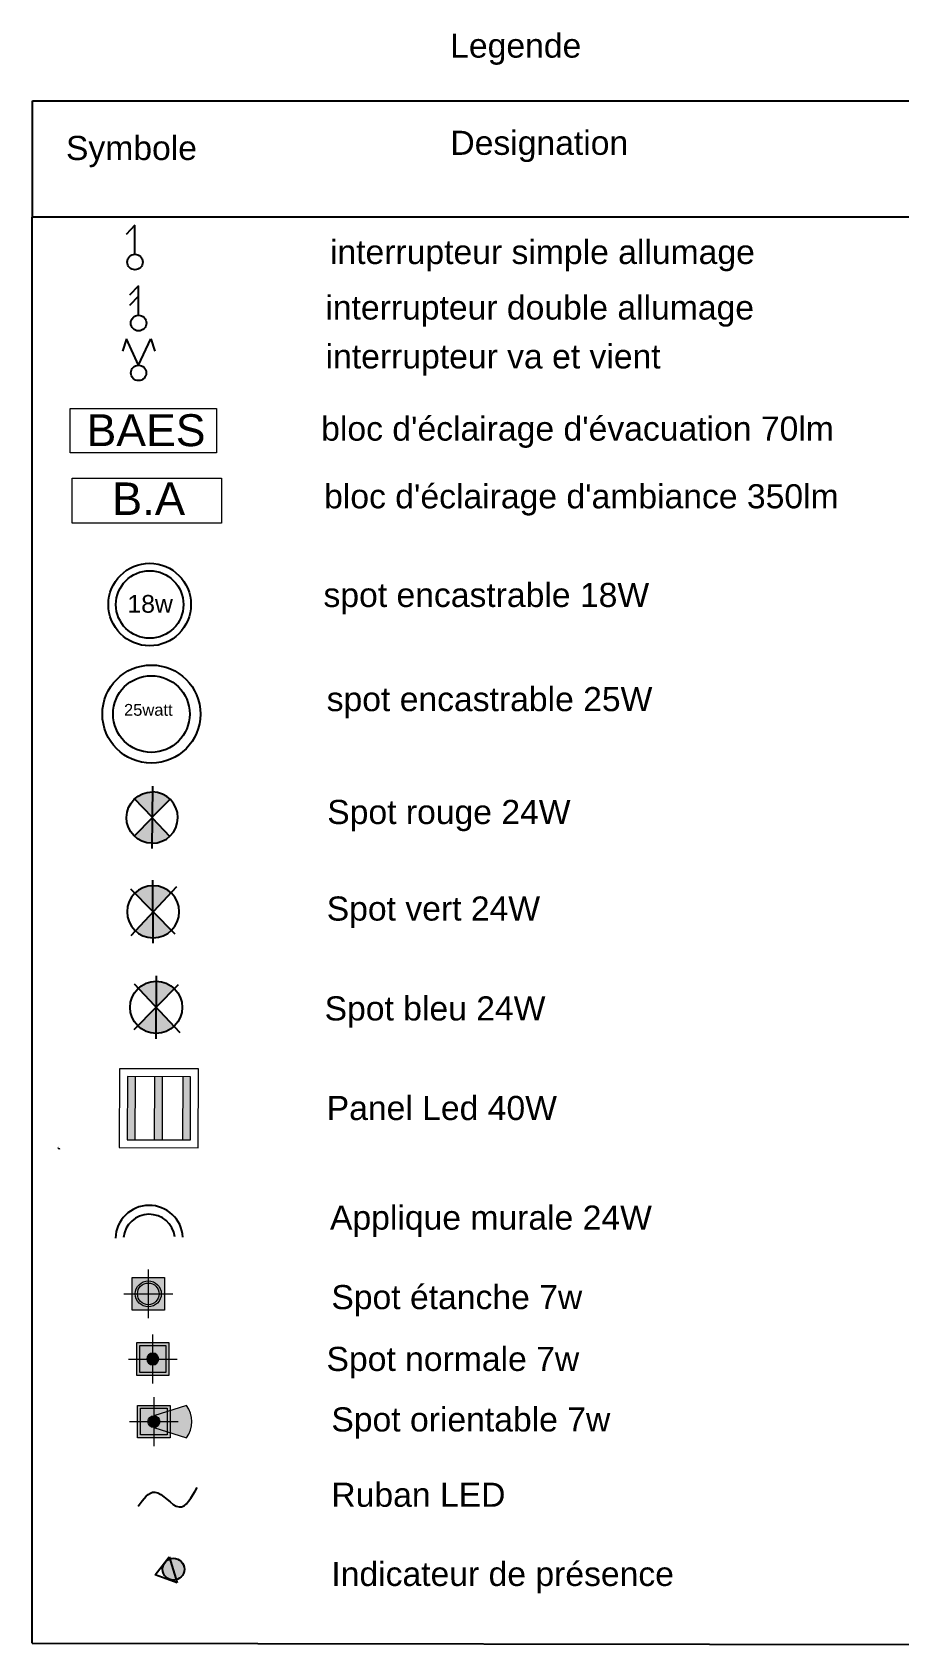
# Model space of a CAD drawing. Header units: millimetres. Extents: x 31778 to 54642, y 18502 to 28743.
# Drawn here: x 35652 to 37809, y 24730 to 28743 of the extents above; entities that cross this region are included whole.
import ezdxf

# ---------------------------------------------------------------- set-up
doc = ezdxf.new("R2010")
doc.units = ezdxf.units.MM
doc.layers.add('A-TECH-ELEC-VU', color=1, linetype='Continuous', lineweight=9, true_color=0xff0000)
doc.layers.add('aménagement 2', color=250, linetype='Continuous', lineweight=9, true_color=0x333333)
for name, color, linetype in [('BS', 1, 'Continuous'), ('CIRCUITS ECLAIRAGE', 1, 'Continuous'), ('ECLAIRAGE', 6, 'Continuous'), ('eclairage vision', 1, 'Continuous'), ('ELEC', 7, 'Continuous'), ('ELECTRICITE', 6, 'Continuous'), ('MUR BAS', 7, 'Continuous'), ('SCHUNT-ECL', 20, 'Continuous')]:
    doc.layers.add(name, color=color, linetype=linetype)
doc.layers.add('rev sol_No_stylo__7', color=5, linetype='Continuous', lineweight=35)
doc.styles.get("Standard").update_dxf_attribs({"font": 'arial.ttf'})
doc.styles.add('STD', font='arial.ttf')

# ---------------------------------------------------------------- blocks, each defined once
blk = doc.blocks.new('interrupteur simple allumage')
at = {"color": 3}
for p, q in [((0, -27473), (-13941, -42319)), ((0, -73626), (0, -27473))]:
    blk.add_line(p, q, dxfattribs=at)
blk.add_circle((0, -85871), 12245, dxfattribs=at)
blk = doc.blocks.new('interrupteur double allumage')
at = {"color": 3}
for p, q in [((0, -22224), (-14057, -37194)), ((0, -68763), (0, -22224)), ((0, -38373), (-14057, -53343))]:
    blk.add_line(p, q, dxfattribs=at)
blk.add_circle((0, -81109), 12347, dxfattribs=at)
blk = doc.blocks.new('interrupteur va et vient')
at = {"color": 3}
for p, q in [((-54224, 161), (-63058, -26710)), ((-27133, -57936), (-54224, 161)), ((-27143, -57938), (-52, 159)), ((-52, 159), (8782, -26712))]:
    blk.add_line(p, q, dxfattribs=at)
blk.add_circle((-27143, -74945), 17007, dxfattribs=at)
blk = doc.blocks.new('BS')
at = {"layer": 'BS', "color": 5, "lineweight": 20}
blk.add_lwpolyline([(-0.073, 0.734), (0.373, 0.734), (0.373, -0.74), (-0.073, -0.74)], close=True, dxfattribs=at)
at = {"layer": 'BS', "insert": (-0.014, -0.574), "char_height": 0.3211, "width": 1.19868, "attachment_point": 1, "rotation": 90, "style": 'STD'}
blk.add_mtext('BAES', dxfattribs=at)
blk = doc.blocks.new("bloc d'ambiance")
at = {"layer": 'BS', "color": 5, "lineweight": 20}
blk.add_lwpolyline([(22.11, 6.69), (22.11, -6.69), (-22.11, -6.69), (-22.11, 6.69)], close=True, dxfattribs=at)
at = {"layer": 'BS', "insert": (-10.37, 5.39), "char_height": 9.632, "width": 35.9603, "attachment_point": 1, "style": 'STD'}
blk.add_mtext('B.A', dxfattribs=at)
blk = doc.blocks.new('18w')
at = {"layer": 'MUR BAS', "color": 1}
for radius in [46.6, 38.1]:
    blk.add_circle((54837.7, -12071.2), radius, dxfattribs=at)
at = {"layer": 'MUR BAS', "color": 1, "insert": (54812.6, -12060.4), "char_height": 20, "attachment_point": 1}
blk.add_mtext_dynamic_manual_height_columns('18w', width=53.485, gutter_width=100, heights=[0], dxfattribs=at)
blk = doc.blocks.new('25w')
at = {"layer": 'MUR BAS', "color": 5}
for radius in [83, 64.9]:
    blk.add_circle((55048.1, -12065.9), radius, dxfattribs=at)
at = {"layer": 'MUR BAS', "color": 5, "insert": (55001.8, -12048.8), "char_height": 20, "attachment_point": 1}
blk.add_mtext_dynamic_manual_height_columns('25watt', width=88.002, gutter_width=100, heights=[0], dxfattribs=at)
blk = doc.blocks.new('369')
at = {"layer": 'SCHUNT-ECL', "lineweight": 30}
h = blk.add_hatch(color=1, dxfattribs=at)
h.paths.add_polyline_path([(0.006, 0), (0.209, 0, 0.193149), (0.152, 0.142)])
h.paths.add_polyline_path([(-0.145, 0.142, 0.193149), (-0.202, 0), (0, 0)])
at = {"layer": 'ELEC', "color": 6}
for p, q in [((0, 0), (-0.145, 0.142)), ((0.006, 0), (0.152, 0.142))]:
    blk.add_line(p, q, dxfattribs=at)
at = {"layer": 'ELEC', "color": 1}
blk.add_line((-0.249, 0), (0.249, 0), dxfattribs=at)
blk.add_arc((0.003, 0), 0.205, 0, 180, dxfattribs=at)
blk = doc.blocks.new('24')
at = {"layer": 'ELECTRICITE', "color": 3, "linetype": 'Continuous', "rotation": 90.48073587231417}
blk.add_blockref('369', (732.617, -935.947), dxfattribs=at)
at = {"layer": 'ELECTRICITE', "color": 3, "linetype": 'Continuous', "xscale": -1, "rotation": 270.480735872368}
blk.add_blockref('369', (732.617, -935.947), dxfattribs=at)
blk = doc.blocks.new('etanche')
at = {"layer": 'eclairage vision'}
h = blk.add_hatch(color=3, dxfattribs=at)
h.paths.add_polyline_path([(54736.24, -12067.75), (54736.18, -12078.49), (54736.23, -12078.55), (54743.78, -12070.88, 0.196209)])
h.paths.add_polyline_path([(54736.24, -12067.75, 0.190517), (54728.83, -12070.63), (54736.18, -12078.49)])
h.paths.add_polyline_path([(54736.12, -12089.37, 0.192665), (54743.59, -12086.43), (54736.23, -12078.55), (54736.18, -12078.61)])
h.paths.add_polyline_path([(54736.18, -12078.61), (54728.62, -12086.29, 0.194568), (54736.12, -12089.37)])
at = {"layer": 'eclairage vision', "color": 3}
for p, q in [((54736.25, -12065.52), (54736.11, -12091.6)), ((54745.37, -12069.26), (54726.99, -12087.95)), ((54727.08, -12068.76), (54746.01, -12089.01))]:
    blk.add_line(p, q, dxfattribs=at)
blk.add_circle((54736.18, -12078.56), 10.81, dxfattribs=at)
blk = doc.blocks.new('variateur')
at = {"layer": 'eclairage vision'}
h = blk.add_hatch(color=5, dxfattribs=at)
h.paths.add_polyline_path([(54656.2, -12067.69), (54656.14, -12078.44), (54656.19, -12078.49), (54663.75, -12070.82, 0.196209)])
h.paths.add_polyline_path([(54656.2, -12067.69, 0.190517), (54648.79, -12070.57), (54656.14, -12078.44)])
h.paths.add_polyline_path([(54656.08, -12089.31, 0.192665), (54663.56, -12086.37), (54656.19, -12078.49), (54656.14, -12078.55)])
h.paths.add_polyline_path([(54656.14, -12078.55), (54648.58, -12086.23, 0.194568), (54656.08, -12089.31)])
at = {"layer": 'eclairage vision', "color": 5}
for p, q in [((54656.21, -12065.47), (54656.07, -12091.54)), ((54665.34, -12069.2), (54646.95, -12087.89)), ((54647.04, -12068.71), (54665.97, -12088.95))]:
    blk.add_line(p, q, dxfattribs=at)
blk.add_circle((54656.14, -12078.5), 10.81, dxfattribs=at)
blk = doc.blocks.new('12')
at = {"layer": 'ECLAIRAGE', "lineweight": 0, "ltscale": 0.5}
h = blk.add_hatch(color=1, dxfattribs=at)
h.set_gradient(color1=(255, 0, 0), one_color=1, tint=1)
h.paths.add_polyline_path([(-0.24, 0.215), (-0.24, 0.156), (0.24, 0.156), (0.24, 0.215)])
h.paths.add_polyline_path([(0.24, -0.059), (0.24, 0), (-0.24, 0), (-0.24, -0.059)])
h.paths.add_polyline_path([(-0.24, -0.206), (-0.24, -0.265), (0.24, -0.265), (0.24, -0.206)])
at = {"layer": 'ECLAIRAGE', "color": 1, "lineweight": 0, "ltscale": 0.5}
for p, q in [((-0.24, 0.156), (0.24, 0.156)), ((-0.24, 0), (0.24, 0)), ((-0.24, -0.059), (0.24, -0.059)), ((-0.24, -0.206), (0.24, -0.206))]:
    blk.add_line(p, q, dxfattribs=at)
for points in [[(-0.3, -0.325), (0.3, -0.325), (0.3, 0.275), (-0.3, 0.275)], [(-0.24, -0.265), (0.24, -0.265), (0.24, 0.215), (-0.24, 0.215)]]:
    blk.add_lwpolyline(points, close=True, dxfattribs=at)
blk = doc.blocks.new('SPOT-ETANCHE')
at = {"true_color": 0xffffff}
h = blk.add_hatch(color=7, dxfattribs=at)
h.dxf.hatch_style = 1
h.paths.add_polyline_path([(-0.075, 0.075), (0.075, 0.075), (0.075, -0.075), (-0.075, -0.075)])
h = blk.add_hatch(color=256)
h.dxf.hatch_style = 1
edge = h.paths.add_edge_path()
edge.add_arc((0, 0), 0.05, 0, 360)
blk.add_lwpolyline([(-0.075, 0.075), (0.075, 0.075), (0.075, -0.075), (-0.075, -0.075)], close=True)
for points in [[(0, 0.1125), (0, -0.1125)], [(-0.1125, 0), (0.1125, 0)]]:
    blk.add_lwpolyline(points)
for radius in [0.06, 0.05]:
    blk.add_circle((0, 0), radius)
blk = doc.blocks.new('SPOT-NORMAL')
at = {"true_color": 0xffffff}
h = blk.add_hatch(color=7, dxfattribs=at)
h.dxf.hatch_style = 1
h.paths.add_polyline_path([(-0.075, 0.075), (0.075, 0.075), (0.075, -0.075), (-0.075, -0.075)])
h = blk.add_hatch(color=256)
h.dxf.hatch_style = 1
edge = h.paths.add_edge_path()
edge.add_arc((0, 0), 0.0273, 0, 360)
at = {"flags": 128}
for points in [[(-0.075, 0.075), (0.075, 0.075), (0.075, -0.075), (-0.075, -0.075)], [(-0.0614, 0.0614), (0.0614, 0.0614), (0.0614, -0.0614), (-0.0614, -0.0614)]]:
    blk.add_lwpolyline(points, close=True, dxfattribs=at)
for points in [[(0, 0.1125), (0, -0.1125)], [(-0.1125, 0), (0.1125, 0)]]:
    blk.add_lwpolyline(points)
blk.add_circle((0, 0), 0.0273)
blk = doc.blocks.new('SPOT-ORIENTABLE')
at = {"true_color": 0xffffff}
h = blk.add_hatch(color=7, dxfattribs=at)
h.dxf.hatch_style = 1
h.paths.add_polyline_path([(-0.075, 0.075), (0.075, 0.075), (0.075, -0.075), (-0.075, -0.075)])
h = blk.add_hatch(color=7, dxfattribs=at)
h.dxf.hatch_style = 1
edge = h.paths.add_edge_path()
edge.add_line((0.15, 0.075), (0, 0.0273))
edge.add_line((0, 0.0273), (0, -0.0273))
edge.add_line((0, -0.0273), (0.15, -0.075))
edge.add_arc((0.05, 0), 0.125, 323.1301, 396.8699)
h = blk.add_hatch(color=256)
h.dxf.hatch_style = 1
edge = h.paths.add_edge_path()
edge.add_arc((0, 0), 0.0273, 0, 360)
at = {"flags": 128}
for points in [[(-0.075, 0.075), (0.075, 0.075), (0.075, -0.075), (-0.075, -0.075)], [(-0.0614, 0.0614), (0.0614, 0.0614), (0.0614, -0.0614), (-0.0614, -0.0614)]]:
    blk.add_lwpolyline(points, close=True, dxfattribs=at)
for points in [[(0, 0.1125), (0, -0.1125)], [(-0.1125, 0), (0.1125, 0)]]:
    blk.add_lwpolyline(points)
blk.add_lwpolyline([(0.15, 0.075), (0, 0.0273), (0, -0.0273), (0.15, -0.075, 0.333333)], format="xyb", close=True, dxfattribs=at)
blk.add_circle((0, 0), 0.0273)
blk = doc.blocks.new('A$C05632335')
at = {"layer": 'CIRCUITS ECLAIRAGE'}
h = blk.add_hatch(color=3, dxfattribs=at)
h.dxf.hatch_style = 1
edge = h.paths.add_edge_path()
edge.add_arc((10.8, 15.7), 9.07, 0, 360)
at = {"layer": 'CIRCUITS ECLAIRAGE', "color": 3}
for p, q in [((0, 15.3), (22.6, 15.3)), ((10.8, 0), (0, 15.3)), ((22.6, 15.3), (10.8, 0))]:
    blk.add_line(p, q, dxfattribs=at)
blk.add_circle((10.8, 15.7), 9.07, dxfattribs=at)

msp = doc.modelspace()

# ---------------------------------------------------------------- linework, layer by layer
msp.add_line((35652.46, 24733.632), (35652.46, 28282.217))
at = {"color": 0}
msp.add_line((35652.46, 24733.632), (38208.833, 24729.556), dxfattribs=at)
at = {"color": 7}
msp.add_lwpolyline([(35652.897, 28571.917), (38209.759, 28571.917), (38209.759, 28282.217), (35652.897, 28282.217)], close=True, dxfattribs=at)
at = {"layer": 'aménagement 2'}
for p, q in [((35716.334, 25966.081, -51184.344), (35716.42, 25966.51, -51184.344)), ((35716.989, 25965.993, -51184.353), (35716.485, 25965.438, -51184.353)), ((35716.903, 25965.565, -51184.353), (35716.485, 25965.438, -51184.353)), ((35716.619, 25965.823, -51184.349), (35716.704, 25966.252, -51184.349)), ((35717.273, 25965.735, -51184.358), (35716.77, 25965.18, -51184.358)), ((35716.903, 25965.565, -51184.353), (35716.989, 25965.993, -51184.353)), ((35717.558, 25965.477, -51184.362), (35717.054, 25964.922, -51184.362)), ((35717.188, 25965.307, -51184.358), (35717.273, 25965.735, -51184.358)), ((35717.472, 25965.049, -51184.362), (35717.558, 25965.477, -51184.362)), ((35717.188, 25965.307, -51184.358), (35716.77, 25965.18, -51184.358)), ((35717.472, 25965.049, -51184.362), (35717.054, 25964.922, -51184.362)), ((35717.843, 25965.219, -51184.367), (35717.339, 25964.664, -51184.367)), ((35717.757, 25964.791, -51184.367), (35717.339, 25964.664, -51184.367)), ((35718.127, 25964.961, -51184.371), (35717.623, 25964.405, -51184.371)), ((35718.042, 25964.532, -51184.371), (35717.623, 25964.405, -51184.371)), ((35717.757, 25964.791, -51184.367), (35717.843, 25965.219, -51184.367)), ((35718.412, 25964.703, -51184.376), (35717.908, 25964.147, -51184.376)), ((35718.326, 25964.274, -51184.376), (35717.908, 25964.147, -51184.376)), ((35718.042, 25964.532, -51184.371), (35718.127, 25964.961, -51184.371)), ((35718.696, 25964.445, -51184.38), (35718.193, 25963.889, -51184.38)), ((35718.611, 25964.016, -51184.38), (35718.193, 25963.889, -51184.38)), ((35718.326, 25964.274, -51184.376), (35718.412, 25964.703, -51184.376)), ((35718.611, 25964.016, -51184.38), (35718.696, 25964.445, -51184.38)), ((35720.908, 25963.939, -51184.392), (35718.936, 25964.228, -51184.387)), ((35719.072, 25964.208, -51184.388), (35718.963, 25963.466, -51184.388)), ((35718.963, 25963.466, -51184.388), (35719.235, 25963.837, -51184.388)), ((35719.235, 25963.837, -51184.388), (35719.072, 25964.208, -51184.388)), ((35719.507, 25964.144, -51184.389), (35719.398, 25963.402, -51184.389)), ((35719.398, 25963.402, -51184.389), (35719.67, 25963.773, -51184.389)), ((35719.67, 25963.773, -51184.389), (35719.507, 25964.144, -51184.389)), ((35720.067, 25964.062, -51184.39), (35719.958, 25963.32, -51184.39)), ((35719.958, 25963.32, -51184.39), (35720.23, 25963.691, -51184.39)), ((35720.23, 25963.691, -51184.39), (35720.067, 25964.062, -51184.39))]:
    msp.add_line(p, q, dxfattribs=at)
at = {"layer": 'CIRCUITS ECLAIRAGE', "color": 1}
msp.add_spline([(35916.12, 25074.377), (35957.223, 25109.563), (36017.9, 25072.422), (36062.918, 25121.292)], degree=3, dxfattribs=at)
at = {"layer": 'eclairage vision', "color": 3}
for centre, radius, start, end in [((35943.453, 25739.031), 84.04, 3.1055, 178.402285), ((35943.488, 25736.333), 64.53, 7.780131, 173.727654)]:
    msp.add_arc(centre, radius, start, end, dxfattribs=at)
at = {"layer": 'rev sol_No_stylo__7', "linetype": 'Continuous', "extrusion": (2.2197e-16, -0.017452, 0.999848)}
msp.add_line((35716.672, 25968.72, -51184.296), (35717.208, 25968.642, -51184.297), dxfattribs=at)

# ---------------------------------------------------------------- block references
for name, p, xscale, yscale, zscale in [('interrupteur simple allumage', (35908.107, 28306.196), 0.001575, 0.001575, 0.001575), ('interrupteur double allumage', (35917.032, 28146.674), 0.001575, 0.001575, 0.001575), ('interrupteur va et vient', (35947.679, 27979.191), 0.001125, 0.001125, 0.001125)]:
    msp.add_blockref(name, p, dxfattribs=dict(xscale=xscale, yscale=yscale, zscale=zscale))
at = {"color": 6, "xscale": 8.399999999999999, "yscale": 8.399999999999999, "zscale": 8.399999999999999}
msp.add_blockref("bloc d'ambiance", (35937.894, 27576.995, -0.108), dxfattribs=at)
at = {"layer": 'A-TECH-ELEC-VU', "xscale": 539.5629086637148, "yscale": 539.5629086637148, "zscale": 539.5629086637148}
for name, p in [('SPOT-ETANCHE', (35941.328, 25602.813)), ('SPOT-ORIENTABLE', (35955.159, 25284.862))]:
    msp.add_blockref(name, p, dxfattribs=at)
at = {"layer": 'A-TECH-ELEC-VU', "xscale": -539.5629086637148, "yscale": 539.5629086637148, "zscale": 539.5629086637148, "rotation": 180}
msp.add_blockref('SPOT-NORMAL', (35952.394, 25440.725), dxfattribs=at)
at = {"layer": 'BS', "xscale": 247.5000000000001, "yscale": 247.5000000000001, "zscale": 247.5000000000001, "rotation": 270}
msp.add_blockref('BS', (35929.62, 27788.615), dxfattribs=at)
at = {"layer": 'CIRCUITS ECLAIRAGE', "color": 1, "xscale": 3, "yscale": 3, "zscale": 3, "rotation": 286.7197017475773}
msp.add_blockref('A$C05632335', (35949.437, 24934.979), dxfattribs=at)
at = {"layer": 'eclairage vision'}
for name, p, xscale, yscale, zscale in [('18w', (-84972.379, 53935.405), 2.205, 2.205, 2.205), ('variateur', (-291976.015, 98786.952), 6, 6, 6)]:
    msp.add_blockref(name, p, dxfattribs=dict(at, xscale=xscale, yscale=yscale, zscale=zscale))
at = {"layer": 'eclairage vision', "color": 5, "xscale": 1.47, "yscale": 1.47, "zscale": 1.47}
msp.add_blockref('25w', (-44971.793, 44782.777), dxfattribs=at)
at = {"layer": 'eclairage vision', "lineweight": 0, "xscale": -311.7698733657463, "yscale": 311.7698733657121, "zscale": 311.769873365721, "rotation": 180}
msp.add_blockref('24', (-192456.926, -265010.935), dxfattribs=at)
at = {"layer": 'eclairage vision', "xscale": -6, "yscale": 6, "zscale": 6, "rotation": 180}
msp.add_blockref('etanche', (-292463.734, -45917.498), dxfattribs=at)
at = {"layer": 'SCHUNT-ECL', "lineweight": 0, "xscale": 327.3583670339964, "yscale": 327.3583670339964, "zscale": 327.3583670339964, "rotation": 269.872577147738}
msp.add_blockref('12', (35975.777, 26064.687), dxfattribs=at)

# ---------------------------------------------------------------- texts
at = {"char_height": 60, "attachment_point": 1}
for s, width, heights, insert in [('Legende', 539.72241, [140.243], (36692.732, 28739.573)), ('Designation', 616.68435, [128.192], (36693.101, 28497.637)), ('Symbole', 454.8108, [110.419], (35736.396, 28484.824)), ('interrupteur simple allumage', 1461.54172, [142.761], (36393.466, 28225.923)), ('interrupteur double allumage', 1461.54172, [142.761], (36381.98, 28087.703)), ('interrupteur va et vient', 1461.54172, [142.761], (36382.568, 27966.011)), ("\\pxt8;bloc d'éclairage d'évacuation 70lm", 1365.18814, [167.634], (36371.601, 27786.342, -1190.45)), ("\\pxt8;bloc d'éclairage d'ambiance 350lm", 1342.61623, [167.634], (36378.895, 27617.899, -1190.45)), ('\\pxt8;spot encastrable 18W', 1150.7556, [167.634], (36377.34, 27372.342)), ('\\pxt8;spot encastrable 25W', 1150.7556, [167.634], (36385.315, 27113.092)), ('\\pxt8;Spot rouge 24W', 1150.7556, [167.634], (36386.656, 26832.179)), ('\\pxt8;Spot vert 24W', 1150.7556, [167.634], (36385.398, 26591.846)), ('\\pxt8;Spot bleu 24W', 1150.7556, [167.634], (36380.081, 26343.295)), ('\\pxt8;Panel Led 40W', 1150.7556, [167.634], (36385.343, 26095.453)), ('\\pxt8;Applique murale 24W', 1150.7556, [167.634], (36393.494, 25822.691)), ('\\pxt8;Spot étanche 7w', 1150.7556, [167.634], (36396.914, 25624.802)), ('\\pxt8;Spot normale 7w', 1150.7556, [167.634], (36384.816, 25470.987)), ('\\pxt8;Spot orientable 7w', 1150.7556, [167.634], (36396.914, 25320.355)), ('\\pxt8;Ruban LED', 1150.7556, [167.634], (36396.914, 25132.906)), ('\\pxt8;Indicateur de présence', 1150.7556, [167.634], (36396.914, 24935.844))]:
    msp.add_mtext_dynamic_manual_height_columns(s, width=width, gutter_width=12.5, heights=heights, dxfattribs=dict(at, insert=insert))

doc.saveas('drawing.dxf')
